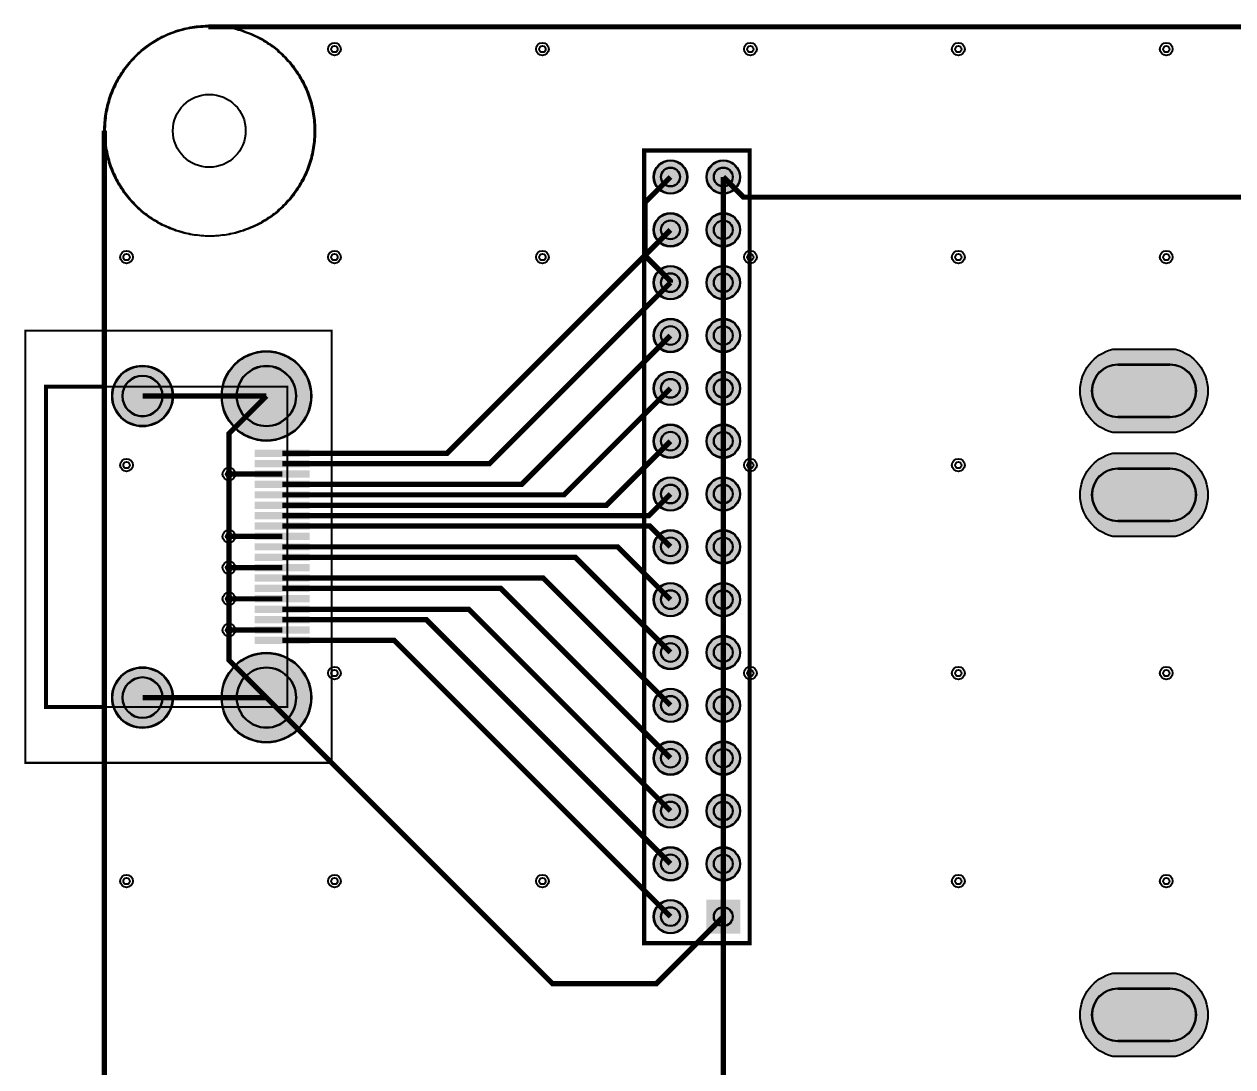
# Model space of a CAD drawing. Header units: millimetres. Extents: x -5 to 109, y 0 to 100.
# Drawn here: x -3.9 to 54.3, y 50 to 100.1 of the extents above; entities that cross this region are included whole.
import ezdxf

# ---------------------------------------------------------------- set-up
doc = ezdxf.new("R2010")
doc.units = ezdxf.units.MM
for name, color, linetype, true_color in [('BoardOutLine', 7, 'Continuous', 0xff00ff), ('BottomLayer', 7, 'Continuous', 0x0000ff), ('BottomSolderMaskLayer', 7, 'Continuous', 0xaa00ff), ('Document', 7, 'Continuous', 0xffffff), ('Hole', 7, 'Continuous', 0x222222), ('Multi-Layer', 7, 'Continuous', 0xc0c0c0), ('TopLayer', 7, 'Continuous', 0xff0000), ('TopPasteMaskLayer', 7, 'Continuous', 0x808080), ('TopSilkLayer', 7, 'Continuous', 0xffcc00), ('TopSolderMaskLayer', 7, 'Continuous', 0x800080)]:
    doc.layers.add(name, color=color, linetype=linetype, true_color=true_color)

msp = doc.modelspace()

# ---------------------------------------------------------------- hatches: boundary and pattern name
at = {"layer": 'BottomSolderMaskLayer'}
for points in [[(26.417, 92.78, 1), (28.043, 92.78, 1)], [(28.957, 92.78, 1), (30.583, 92.78, 1)], [(26.417, 90.24, 1), (28.043, 90.24, 1)], [(28.957, 90.24, 1), (30.583, 90.24, 1)], [(26.417, 87.7, 1), (28.043, 87.7, 1)], [(28.957, 87.7, 1), (30.583, 87.7, 1)], [(26.417, 85.16, 1), (28.043, 85.16, 1)], [(28.957, 85.16, 1), (30.583, 85.16, 1)], [(5.637, 82.25, 1), (9.963, 82.25, 1)], [(48.489, 80.474, -0.785398), (48.489, 84.525), (51.511, 84.525, -0.785398), (51.511, 80.474)], [(0.375, 82.25, 1), (3.305, 82.25, 1)], [(26.417, 82.62, 1), (28.043, 82.62, 1)], [(28.957, 82.62, 1), (30.583, 82.62, 1)], [(26.417, 80.08, 1), (28.043, 80.08, 1)], [(28.957, 80.08, 1), (30.583, 80.08, 1)], [(48.489, 75.474, -0.785398), (48.489, 79.525), (51.511, 79.525, -0.785398), (51.511, 75.474)], [(26.417, 77.54, 1), (28.043, 77.54, 1)], [(28.957, 77.54, 1), (30.583, 77.54, 1)], [(26.417, 75, 1), (28.043, 75, 1)], [(28.957, 75, 1), (30.583, 75, 1)], [(26.417, 72.46, 1), (28.043, 72.46, 1)], [(28.957, 72.46, 1), (30.583, 72.46, 1)], [(26.417, 69.92, 1), (28.043, 69.92, 1)], [(28.957, 69.92, 1), (30.583, 69.92, 1)], [(5.637, 67.75, 1), (9.963, 67.75, 1)], [(0.375, 67.75, 1), (3.305, 67.75, 1)], [(26.417, 67.38, 1), (28.043, 67.38, 1)], [(28.957, 67.38, 1), (30.583, 67.38, 1)], [(26.417, 64.84, 1), (28.043, 64.84, 1)], [(28.957, 64.84, 1), (30.583, 64.84, 1)], [(26.417, 62.3, 1), (28.043, 62.3, 1)], [(28.957, 62.3, 1), (30.583, 62.3, 1)], [(26.417, 59.76, 1), (28.043, 59.76, 1)], [(28.957, 59.76, 1), (30.583, 59.76, 1)], [(26.417, 57.22, 1), (28.043, 57.22, 1)], [(28.957, 56.407), (28.957, 58.033), (30.583, 58.033), (30.583, 56.407)], [(48.489, 50.474, -0.785398), (48.489, 54.525), (51.511, 54.525, -0.785398), (51.511, 50.474)]]:
    msp.add_hatch(color=256, dxfattribs=at).paths.add_polyline_path(points)
at = {"layer": 'Multi-Layer'}
for points in [[(26.443, 92.78, 1), (28.018, 92.78, 1)], [(28.983, 92.78, 1), (30.558, 92.78, 1)], [(26.443, 90.24, 1), (28.018, 90.24, 1)], [(28.983, 90.24, 1), (30.558, 90.24, 1)], [(26.443, 87.7, 1), (28.018, 87.7, 1)], [(28.983, 87.7, 1), (30.558, 87.7, 1)], [(26.443, 85.16, 1), (28.018, 85.16, 1)], [(28.983, 85.16, 1), (30.558, 85.16, 1)], [(5.663, 82.25, 1), (9.938, 82.25, 1)], [(0.4, 82.25, 1), (3.28, 82.25, 1)], [(26.443, 82.62, 1), (28.018, 82.62, 1)], [(28.983, 82.62, 1), (30.558, 82.62, 1)], [(26.443, 80.08, 1), (28.018, 80.08, 1)], [(28.983, 80.08, 1), (30.558, 80.08, 1)], [(26.443, 77.54, 1), (28.018, 77.54, 1)], [(28.983, 77.54, 1), (30.558, 77.54, 1)], [(26.443, 75, 1), (28.018, 75, 1)], [(28.983, 75, 1), (30.558, 75, 1)], [(26.443, 72.46, 1), (28.018, 72.46, 1)], [(28.983, 72.46, 1), (30.558, 72.46, 1)], [(26.443, 69.92, 1), (28.018, 69.92, 1)], [(28.983, 69.92, 1), (30.558, 69.92, 1)], [(5.663, 67.75, 1), (9.938, 67.75, 1)], [(0.4, 67.75, 1), (3.28, 67.75, 1)], [(26.443, 67.38, 1), (28.018, 67.38, 1)], [(28.983, 67.38, 1), (30.558, 67.38, 1)], [(26.443, 64.84, 1), (28.018, 64.84, 1)], [(28.983, 64.84, 1), (30.558, 64.84, 1)], [(26.443, 62.3, 1), (28.018, 62.3, 1)], [(28.983, 62.3, 1), (30.558, 62.3, 1)], [(26.443, 59.76, 1), (28.018, 59.76, 1)], [(28.983, 59.76, 1), (30.558, 59.76, 1)], [(26.443, 57.22, 1), (28.018, 57.22, 1)], [(28.983, 56.433), (28.983, 58.007), (30.557, 58.007), (30.557, 56.433)]]:
    msp.add_hatch(color=256, dxfattribs=at).paths.add_polyline_path(points)
at = {"layer": 'TopLayer'}
for points in [[(7.26, 79.65), (9.86, 79.65), (9.86, 79.35), (7.26, 79.35)], [(7.26, 79.15), (9.86, 79.15), (9.86, 78.85), (7.26, 78.85)], [(7.26, 78.65), (9.86, 78.65), (9.86, 78.35), (7.26, 78.35)], [(7.26, 78.15), (9.86, 78.15), (9.86, 77.85), (7.26, 77.85)], [(7.26, 77.65), (9.86, 77.65), (9.86, 77.35), (7.26, 77.35)], [(7.26, 77.15), (9.86, 77.15), (9.86, 76.85), (7.26, 76.85)], [(7.26, 76.65), (9.86, 76.65), (9.86, 76.35), (7.26, 76.35)], [(7.26, 76.15), (9.86, 76.15), (9.86, 75.85), (7.26, 75.85)], [(7.26, 75.65), (9.86, 75.65), (9.86, 75.35), (7.26, 75.35)], [(7.26, 75.15), (9.86, 75.15), (9.86, 74.85), (7.26, 74.85)], [(7.26, 74.65), (9.86, 74.65), (9.86, 74.35), (7.26, 74.35)], [(7.26, 74.15), (9.86, 74.15), (9.86, 73.85), (7.26, 73.85)], [(7.26, 73.65), (9.86, 73.65), (9.86, 73.35), (7.26, 73.35)], [(7.26, 73.15), (9.86, 73.15), (9.86, 72.85), (7.26, 72.85)], [(7.26, 72.65), (9.86, 72.65), (9.86, 72.35), (7.26, 72.35)], [(7.26, 72.15), (9.86, 72.15), (9.86, 71.85), (7.26, 71.85)], [(7.26, 71.65), (9.86, 71.65), (9.86, 71.35), (7.26, 71.35)], [(7.26, 71.15), (9.86, 71.15), (9.86, 70.85), (7.26, 70.85)], [(7.26, 70.65), (9.86, 70.65), (9.86, 70.35), (7.26, 70.35)]]:
    msp.add_hatch(color=256, dxfattribs=at).paths.add_polyline_path(points)
at = {"layer": 'TopPasteMaskLayer'}
for points in [[(7.26, 79.65), (9.86, 79.65), (9.86, 79.35), (7.26, 79.35)], [(7.26, 79.15), (9.86, 79.15), (9.86, 78.85), (7.26, 78.85)], [(7.26, 78.65), (9.86, 78.65), (9.86, 78.35), (7.26, 78.35)], [(7.26, 78.15), (9.86, 78.15), (9.86, 77.85), (7.26, 77.85)], [(7.26, 77.65), (9.86, 77.65), (9.86, 77.35), (7.26, 77.35)], [(7.26, 77.15), (9.86, 77.15), (9.86, 76.85), (7.26, 76.85)], [(7.26, 76.65), (9.86, 76.65), (9.86, 76.35), (7.26, 76.35)], [(7.26, 76.15), (9.86, 76.15), (9.86, 75.85), (7.26, 75.85)], [(7.26, 75.65), (9.86, 75.65), (9.86, 75.35), (7.26, 75.35)], [(7.26, 75.15), (9.86, 75.15), (9.86, 74.85), (7.26, 74.85)], [(7.26, 74.65), (9.86, 74.65), (9.86, 74.35), (7.26, 74.35)], [(7.26, 74.15), (9.86, 74.15), (9.86, 73.85), (7.26, 73.85)], [(7.26, 73.65), (9.86, 73.65), (9.86, 73.35), (7.26, 73.35)], [(7.26, 73.15), (9.86, 73.15), (9.86, 72.85), (7.26, 72.85)], [(7.26, 72.65), (9.86, 72.65), (9.86, 72.35), (7.26, 72.35)], [(7.26, 72.15), (9.86, 72.15), (9.86, 71.85), (7.26, 71.85)], [(7.26, 71.65), (9.86, 71.65), (9.86, 71.35), (7.26, 71.35)], [(7.26, 71.15), (9.86, 71.15), (9.86, 70.85), (7.26, 70.85)], [(7.26, 70.65), (9.86, 70.65), (9.86, 70.35), (7.26, 70.35)]]:
    msp.add_hatch(color=256, dxfattribs=at).paths.add_polyline_path(points)
at = {"layer": 'TopSolderMaskLayer'}
for points in [[(26.417, 92.78, 1), (28.043, 92.78, 1)], [(28.957, 92.78, 1), (30.583, 92.78, 1)], [(26.417, 90.24, 1), (28.043, 90.24, 1)], [(28.957, 90.24, 1), (30.583, 90.24, 1)], [(26.417, 87.7, 1), (28.043, 87.7, 1)], [(28.957, 87.7, 1), (30.583, 87.7, 1)], [(26.417, 85.16, 1), (28.043, 85.16, 1)], [(28.957, 85.16, 1), (30.583, 85.16, 1)], [(5.637, 82.25, 1), (9.963, 82.25, 1)], [(48.489, 80.474, -0.785398), (48.489, 84.525), (51.511, 84.525, -0.785398), (51.511, 80.474)], [(0.375, 82.25, 1), (3.305, 82.25, 1)], [(26.417, 82.62, 1), (28.043, 82.62, 1)], [(28.957, 82.62, 1), (30.583, 82.62, 1)], [(26.417, 80.08, 1), (28.043, 80.08, 1)], [(28.957, 80.08, 1), (30.583, 80.08, 1)], [(7.235, 79.675), (9.885, 79.675), (9.885, 79.324), (7.235, 79.324)], [(7.235, 79.175), (9.885, 79.175), (9.885, 78.825), (7.235, 78.825)], [(48.489, 75.474, -0.785398), (48.489, 79.525), (51.511, 79.525, -0.785398), (51.511, 75.474)], [(7.235, 78.675), (9.885, 78.675), (9.885, 78.324), (7.235, 78.324)], [(7.235, 78.175), (9.885, 78.175), (9.885, 77.825), (7.235, 77.825)], [(26.417, 77.54, 1), (28.043, 77.54, 1)], [(28.957, 77.54, 1), (30.583, 77.54, 1)], [(7.235, 77.675), (9.885, 77.675), (9.885, 77.324), (7.235, 77.324)], [(7.235, 77.175), (9.885, 77.175), (9.885, 76.825), (7.235, 76.825)], [(7.235, 76.676), (9.885, 76.676), (9.885, 76.325), (7.235, 76.325)], [(7.235, 76.175), (9.885, 76.175), (9.885, 75.825), (7.235, 75.825)], [(7.235, 75.676), (9.885, 75.676), (9.885, 75.325), (7.235, 75.325)], [(26.417, 75, 1), (28.043, 75, 1)], [(28.957, 75, 1), (30.583, 75, 1)], [(7.235, 75.175), (9.885, 75.175), (9.885, 74.825), (7.235, 74.825)], [(7.235, 74.675), (9.885, 74.675), (9.885, 74.324), (7.235, 74.324)], [(7.235, 74.175), (9.885, 74.175), (9.885, 73.825), (7.235, 73.825)], [(7.235, 73.675), (9.885, 73.675), (9.885, 73.324), (7.235, 73.324)], [(26.417, 72.46, 1), (28.043, 72.46, 1)], [(28.957, 72.46, 1), (30.583, 72.46, 1)], [(7.235, 73.175), (9.885, 73.175), (9.885, 72.825), (7.235, 72.825)], [(7.235, 72.676), (9.885, 72.676), (9.885, 72.325), (7.235, 72.325)], [(7.235, 72.175), (9.885, 72.175), (9.885, 71.825), (7.235, 71.825)], [(7.235, 71.676), (9.885, 71.676), (9.885, 71.325), (7.235, 71.325)], [(7.235, 71.175), (9.885, 71.175), (9.885, 70.825), (7.235, 70.825)], [(7.235, 70.676), (9.885, 70.676), (9.885, 70.325), (7.235, 70.325)], [(26.417, 69.92, 1), (28.043, 69.92, 1)], [(28.957, 69.92, 1), (30.583, 69.92, 1)], [(5.637, 67.75, 1), (9.963, 67.75, 1)], [(0.375, 67.75, 1), (3.305, 67.75, 1)], [(26.417, 67.38, 1), (28.043, 67.38, 1)], [(28.957, 67.38, 1), (30.583, 67.38, 1)], [(26.417, 64.84, 1), (28.043, 64.84, 1)], [(28.957, 64.84, 1), (30.583, 64.84, 1)], [(26.417, 62.3, 1), (28.043, 62.3, 1)], [(28.957, 62.3, 1), (30.583, 62.3, 1)], [(26.417, 59.76, 1), (28.043, 59.76, 1)], [(28.957, 59.76, 1), (30.583, 59.76, 1)], [(26.417, 57.22, 1), (28.043, 57.22, 1)], [(28.957, 56.407), (28.957, 58.033), (30.583, 58.033), (30.583, 56.407)], [(48.489, 50.474, -0.785398), (48.489, 54.525), (51.511, 54.525, -0.785398), (51.511, 50.474)]]:
    msp.add_hatch(color=256, dxfattribs=at).paths.add_polyline_path(points)

# ---------------------------------------------------------------- linework, layer by layer
at = {"layer": 'BoardOutLine', "const_width": 0.254}
for points in [[(5, 100), (95, 100)], [(0, 5), (0, 95)]]:
    msp.add_lwpolyline(points, dxfattribs=at)
at = {"layer": 'BoardOutLine'}
msp.add_arc((5, 95), 5, 90, 180, dxfattribs=at)
at = {"layer": 'BottomLayer'}
msp.add_lwpolyline([(0.05, 95), (0.051, 95.102), (0.053, 95.204), (0.058, 95.305), (0.065, 95.407), (0.074, 95.508), (0.085, 95.61), (0.098, 95.711), (0.114, 95.811), (0.131, 95.912), (0.15, 96.012), (0.171, 96.111), (0.194, 96.211), (0.219, 96.309), (0.247, 96.407), (0.276, 96.505), (0.307, 96.602), (0.34, 96.698), (0.375, 96.794), (0.412, 96.889), (0.451, 96.983), (0.491, 97.076), (0.534, 97.169), (0.578, 97.261), (0.625, 97.351), (0.673, 97.441), (0.723, 97.53), (0.774, 97.618), (0.828, 97.704), (0.883, 97.79), (0.94, 97.874), (0.998, 97.958), (1.059, 98.04), (1.12, 98.121), (1.184, 98.2), (1.249, 98.279), (1.316, 98.356), (1.384, 98.431), (1.454, 98.505), (1.525, 98.578), (1.598, 98.65), (1.672, 98.72), (1.747, 98.788), (1.824, 98.855), (1.902, 98.92), (1.982, 98.984), (2.062, 99.046), (2.144, 99.106), (2.227, 99.165), (2.312, 99.222), (2.397, 99.277), (2.484, 99.331), (2.571, 99.383), (2.66, 99.433), (2.75, 99.481), (2.84, 99.528), (2.932, 99.572), (3.024, 99.615), (3.118, 99.656), (3.212, 99.695), (3.307, 99.732), (3.402, 99.767), (3.498, 99.801), (3.595, 99.832), (3.693, 99.861), (3.791, 99.889), (3.89, 99.914), (3.989, 99.938), (4.088, 99.959), (4.188, 99.978), (4.289, 99.996), (4.389, 100.011), (4.49, 100.024), (4.591, 100.036), (4.693, 100.045), (4.794, 100.052), (4.896, 100.057), (4.998, 100.06), (5.1, 100.061), (5.202, 100.06), (5.303, 100.057), (5.405, 100.052), (5.507, 100.045), (5.608, 100.036), (5.709, 100.024), (5.81, 100.011), (5.911, 99.996), (6.011, 99.978), (6.111, 99.959), (6.211, 99.938), (6.31, 99.914), (6.409, 99.889), (6.507, 99.861), (6.604, 99.832), (6.701, 99.801), (6.797, 99.767), (6.893, 99.732), (6.988, 99.695), (7.082, 99.656), (7.175, 99.615), (7.268, 99.572), (7.359, 99.528), (7.45, 99.481), (7.539, 99.433), (7.628, 99.383), (7.716, 99.331), (7.802, 99.277), (7.888, 99.222), (7.972, 99.165), (8.055, 99.106), (8.137, 99.046), (8.218, 98.984), (8.297, 98.92), (8.376, 98.855), (8.452, 98.788), (8.528, 98.72), (8.602, 98.65), (8.675, 98.578), (8.746, 98.505), (8.816, 98.431), (8.884, 98.356), (8.95, 98.279), (9.016, 98.2), (9.079, 98.121), (9.141, 98.04), (9.201, 97.958), (9.26, 97.874), (9.317, 97.79), (9.372, 97.704), (9.425, 97.618), (9.477, 97.53), (9.527, 97.441), (9.575, 97.351), (9.621, 97.261), (9.666, 97.169), (9.708, 97.076), (9.749, 96.983), (9.788, 96.889), (9.825, 96.794), (9.86, 96.698), (9.893, 96.602), (9.924, 96.505), (9.953, 96.407), (9.98, 96.309), (10.005, 96.211), (10.028, 96.111), (10.05, 96.012), (10.069, 95.912), (10.086, 95.811), (10.101, 95.711), (10.114, 95.61), (10.125, 95.508), (10.134, 95.407), (10.141, 95.305), (10.146, 95.204), (10.149, 95.102), (10.15, 95), (10.149, 94.898), (10.146, 94.796), (10.141, 94.695), (10.134, 94.593), (10.125, 94.492), (10.114, 94.39), (10.101, 94.289), (10.086, 94.189), (10.069, 94.088), (10.05, 93.988), (10.028, 93.889), (10.005, 93.789), (9.98, 93.691), (9.953, 93.593), (9.924, 93.495), (9.893, 93.398), (9.86, 93.302), (9.825, 93.206), (9.788, 93.111), (9.749, 93.017), (9.708, 92.924), (9.666, 92.831), (9.621, 92.74), (9.575, 92.649), (9.527, 92.559), (9.477, 92.47), (9.425, 92.383), (9.372, 92.296), (9.317, 92.21), (9.26, 92.126), (9.201, 92.042), (9.141, 91.96), (9.079, 91.879), (9.016, 91.8), (8.95, 91.722), (8.884, 91.645), (8.816, 91.569), (8.746, 91.495), (8.675, 91.422), (8.602, 91.35), (8.528, 91.281), (8.452, 91.212), (8.376, 91.145), (8.297, 91.08), (8.218, 91.016), (8.137, 90.954), (8.055, 90.894), (7.972, 90.835), (7.888, 90.778), (7.802, 90.723), (7.716, 90.669), (7.628, 90.617), (7.539, 90.567), (7.45, 90.519), (7.359, 90.472), (7.268, 90.428), (7.175, 90.385), (7.082, 90.344), (6.988, 90.305), (6.893, 90.268), (6.797, 90.233), (6.701, 90.199), (6.604, 90.168), (6.507, 90.139), (6.409, 90.111), (6.31, 90.086), (6.211, 90.062), (6.111, 90.041), (6.011, 90.022), (5.911, 90.004), (5.81, 89.989), (5.709, 89.976), (5.608, 89.964), (5.507, 89.955), (5.405, 89.948), (5.303, 89.943), (5.202, 89.94), (5.1, 89.939), (4.998, 89.94), (4.896, 89.943), (4.794, 89.948), (4.693, 89.955), (4.591, 89.964), (4.49, 89.976), (4.389, 89.989), (4.289, 90.004), (4.188, 90.022), (4.088, 90.041), (3.989, 90.062), (3.89, 90.086), (3.791, 90.111), (3.693, 90.139), (3.595, 90.168), (3.498, 90.199), (3.402, 90.233), (3.307, 90.268), (3.212, 90.305), (3.118, 90.344), (3.024, 90.385), (2.932, 90.428), (2.84, 90.472), (2.75, 90.519), (2.66, 90.567), (2.571, 90.617), (2.484, 90.669), (2.397, 90.723), (2.312, 90.778), (2.227, 90.835), (2.144, 90.894), (2.062, 90.954), (1.982, 91.016), (1.902, 91.08), (1.824, 91.145), (1.747, 91.212), (1.672, 91.281), (1.598, 91.35), (1.525, 91.422), (1.454, 91.495), (1.384, 91.569), (1.316, 91.645), (1.249, 91.722), (1.184, 91.8), (1.12, 91.879), (1.059, 91.96), (0.998, 92.042), (0.94, 92.126), (0.883, 92.21), (0.828, 92.296), (0.774, 92.383), (0.723, 92.47), (0.673, 92.559), (0.625, 92.649), (0.578, 92.74), (0.534, 92.831), (0.491, 92.924), (0.451, 93.017), (0.412, 93.111), (0.375, 93.206), (0.34, 93.302), (0.307, 93.398), (0.276, 93.495), (0.247, 93.593), (0.219, 93.691), (0.194, 93.789), (0.171, 93.889), (0.15, 93.988), (0.131, 94.088), (0.114, 94.189), (0.098, 94.289), (0.085, 94.39), (0.074, 94.492), (0.065, 94.593), (0.058, 94.695), (0.053, 94.796), (0.051, 94.898), (0.05, 95)], close=True, dxfattribs=at)
at = {"layer": 'BottomLayer', "const_width": 0.254}
for points in [[(27.23, 87.7), (27.23, 87.77), (26, 89), (26, 91.55), (27.23, 92.78)], [(29.77, 92.78), (30.74, 91.81), (63.73, 91.81)], [(29.77, 4.22), (29.77, 92.78)], [(1.84, 82.25), (7.8, 82.25)], [(7.8, 82.25), (6, 80.45), (6, 78.5)], [(7.8, 67.75), (6, 69.55), (6, 78.5)], [(1.84, 67.75), (7.8, 67.75)], [(7.8, 67.75), (21.55, 54), (26.55, 54), (29.77, 57.22)]]:
    msp.add_lwpolyline(points, dxfattribs=at)
at = {"layer": 'BottomSolderMaskLayer'}
for points in [[(51.259, 83.759), (48.741, 83.759)], [(0.863, 82.25), (0.863, 82.25)], [(2.817, 82.25), (2.817, 82.25)], [(6.358, 82.247), (6.358, 82.253)], [(9.242, 82.247), (9.242, 82.253)], [(51.259, 81.241), (48.741, 81.241)], [(51.259, 78.759), (48.741, 78.759)], [(51.259, 76.241), (48.741, 76.241)], [(0.863, 67.75), (0.863, 67.75)], [(2.817, 67.75), (2.817, 67.75)], [(6.358, 67.747), (6.358, 67.753)], [(9.242, 67.747), (9.242, 67.753)], [(51.259, 53.759), (48.741, 53.759)], [(51.259, 51.241), (48.741, 51.241)]]:
    msp.add_lwpolyline(points, close=True, dxfattribs=at)
for centre, radius in [((27.23, 92.78), 0.813), ((29.77, 92.78), 0.813), ((27.23, 92.78), 0.459), ((29.77, 92.78), 0.459), ((27.23, 90.24), 0.813), ((27.23, 90.24), 0.459), ((29.77, 90.24), 0.813), ((29.77, 90.24), 0.459), ((27.23, 87.7), 0.813), ((29.77, 87.7), 0.813), ((27.23, 87.7), 0.459), ((29.77, 87.7), 0.459), ((27.23, 85.16), 0.813), ((27.23, 85.16), 0.459), ((29.77, 85.16), 0.813), ((29.77, 85.16), 0.459), ((7.8, 82.25), 2.163), ((1.84, 82.25), 1.465), ((27.23, 82.62), 0.813), ((29.77, 82.62), 0.813), ((27.23, 82.62), 0.459), ((29.77, 82.62), 0.459), ((27.23, 80.08), 0.813), ((29.77, 80.08), 0.813), ((27.23, 80.08), 0.459), ((29.77, 80.08), 0.459), ((27.23, 77.54), 0.813), ((27.23, 77.54), 0.459), ((29.77, 77.54), 0.813), ((29.77, 77.54), 0.459), ((27.23, 75), 0.813), ((29.77, 75), 0.813), ((27.23, 75), 0.459), ((29.77, 75), 0.459), ((27.23, 72.46), 0.813), ((29.77, 72.46), 0.813), ((27.23, 72.46), 0.459), ((29.77, 72.46), 0.459), ((27.23, 69.92), 0.813), ((27.23, 69.92), 0.459), ((29.77, 69.92), 0.813), ((29.77, 69.92), 0.459), ((7.8, 67.75), 2.163), ((1.84, 67.75), 1.465), ((27.23, 67.38), 0.813), ((29.77, 67.38), 0.813), ((27.23, 67.38), 0.459), ((29.77, 67.38), 0.459), ((27.23, 64.84), 0.813), ((27.23, 64.84), 0.459), ((29.77, 64.84), 0.813), ((29.77, 64.84), 0.459), ((27.23, 62.3), 0.813), ((29.77, 62.3), 0.813), ((27.23, 62.3), 0.459), ((29.77, 62.3), 0.459), ((27.23, 59.76), 0.813), ((29.77, 59.76), 0.813), ((27.23, 59.76), 0.459), ((29.77, 59.76), 0.459), ((27.23, 57.22), 0.813), ((27.23, 57.22), 0.459), ((29.77, 57.22), 0.459)]:
    msp.add_circle(centre, radius, dxfattribs=at)
for centre, radius, start, end in [((48.741, 82.5), 1.259, 90, 270), ((51.259, 82.5), 1.259, 270, 90), ((1.84, 82.25), 0.977, 360, 540), ((7.8, 82.253), 1.442, 360, 540), ((1.84, 82.25), 0.977, 540, 360), ((7.8, 82.247), 1.442, 540, 360), ((48.741, 77.5), 1.259, 90, 270), ((51.259, 77.5), 1.259, 270, 90), ((7.8, 67.753), 1.442, 360, 540), ((1.84, 67.75), 0.977, 360, 540), ((1.84, 67.75), 0.977, 540, 360), ((7.8, 67.747), 1.442, 540, 360), ((48.741, 52.5), 1.259, 90, 270), ((51.259, 52.5), 1.259, 270, 90)]:
    msp.add_arc(centre, radius, start, end, dxfattribs=at)
at = {"layer": 'Document', "const_width": 0.1}
for points in [[(10.938, 85.387), (10.938, 64.613), (-3.8, 64.613), (-3.8, 85.387), (10.938, 85.387)], [(8.8, 82.7), (8.8, 67.3), (-2.8, 67.3), (-2.8, 82.7), (8.8, 82.7)]]:
    msp.add_lwpolyline(points, close=True, dxfattribs=at)
at = {"layer": 'Hole'}
for centre, radius in [((11.072, 98.928), 0.153), ((21.072, 98.928), 0.153), ((31.072, 98.928), 0.153), ((41.072, 98.928), 0.153), ((51.072, 98.928), 0.153), ((1.072, 88.928), 0.153), ((11.072, 88.928), 0.153), ((21.072, 88.928), 0.153), ((31.072, 88.928), 0.153), ((41.072, 88.928), 0.153), ((51.072, 88.928), 0.153), ((1.072, 78.928), 0.153), ((31.072, 78.928), 0.153), ((41.072, 78.928), 0.153), ((6, 78.5), 0.152), ((6, 75.5), 0.152), ((6, 74), 0.152), ((6, 72.5), 0.152), ((6, 71), 0.152), ((11.072, 68.928), 0.153), ((31.072, 68.928), 0.153), ((41.072, 68.928), 0.153), ((51.072, 68.928), 0.153), ((1.072, 58.928), 0.153), ((11.072, 58.928), 0.153), ((21.072, 58.928), 0.153), ((41.072, 58.928), 0.153), ((51.072, 58.928), 0.153)]:
    msp.add_circle(centre, radius, dxfattribs=at)
at = {"layer": 'Multi-Layer'}
for points in [[(48.5, 80.5, -0.785398), (48.5, 84.5), (51.5, 84.5, -0.785398), (51.5, 80.5)], [(48.5, 75.5, -0.785398), (48.5, 79.5), (51.5, 79.5, -0.785398), (51.5, 75.5)], [(48.5, 50.5, -0.785398), (48.5, 54.5), (51.5, 54.5, -0.785398), (51.5, 50.5)]]:
    msp.add_lwpolyline(points, format="xyb", close=True, dxfattribs=at)
for points in [[(51.25, 83.75), (48.75, 83.75)], [(0.88, 82.25), (0.88, 82.25)], [(2.8, 82.25), (2.8, 82.25)], [(6.375, 82.247), (6.375, 82.252)], [(9.225, 82.247), (9.225, 82.252)], [(51.25, 81.25), (48.75, 81.25)], [(51.25, 78.75), (48.75, 78.75)], [(51.25, 76.25), (48.75, 76.25)], [(0.88, 67.75), (0.88, 67.75)], [(2.8, 67.75), (2.8, 67.75)], [(6.375, 67.748), (6.375, 67.753)], [(9.225, 67.748), (9.225, 67.753)], [(51.25, 53.75), (48.75, 53.75)], [(51.25, 51.25), (48.75, 51.25)]]:
    msp.add_lwpolyline(points, close=True, dxfattribs=at)
for centre, radius in [((11.072, 98.928), 0.305), ((21.072, 98.928), 0.305), ((31.072, 98.928), 0.305), ((41.072, 98.928), 0.305), ((51.072, 98.928), 0.305), ((5.05, 95), 1.75), ((27.23, 92.78), 0.787), ((27.23, 92.78), 0.445), ((29.77, 92.78), 0.787), ((29.77, 92.78), 0.445), ((27.23, 90.24), 0.787), ((27.23, 90.24), 0.445), ((29.77, 90.24), 0.787), ((29.77, 90.24), 0.445), ((1.072, 88.928), 0.305), ((11.072, 88.928), 0.305), ((21.072, 88.928), 0.305), ((31.072, 88.928), 0.305), ((41.072, 88.928), 0.305), ((51.072, 88.928), 0.305), ((27.23, 87.7), 0.787), ((29.77, 87.7), 0.787), ((27.23, 87.7), 0.445), ((29.77, 87.7), 0.445), ((27.23, 85.16), 0.787), ((27.23, 85.16), 0.445), ((29.77, 85.16), 0.787), ((29.77, 85.16), 0.445), ((7.8, 82.25), 2.138), ((1.84, 82.25), 1.44), ((27.23, 82.62), 0.787), ((29.77, 82.62), 0.787), ((27.23, 82.62), 0.445), ((29.77, 82.62), 0.445), ((27.23, 80.08), 0.787), ((29.77, 80.08), 0.787), ((27.23, 80.08), 0.445), ((29.77, 80.08), 0.445), ((1.072, 78.928), 0.305), ((31.072, 78.928), 0.305), ((41.072, 78.928), 0.305), ((6, 78.5), 0.305), ((27.23, 77.54), 0.787), ((27.23, 77.54), 0.445), ((29.77, 77.54), 0.787), ((29.77, 77.54), 0.445), ((6, 75.5), 0.305), ((27.23, 75), 0.787), ((29.77, 75), 0.787), ((27.23, 75), 0.445), ((29.77, 75), 0.445), ((6, 74), 0.305), ((27.23, 72.46), 0.787), ((29.77, 72.46), 0.787), ((6, 72.5), 0.305), ((27.23, 72.46), 0.445), ((29.77, 72.46), 0.445), ((6, 71), 0.305), ((27.23, 69.92), 0.787), ((27.23, 69.92), 0.445), ((29.77, 69.92), 0.787), ((29.77, 69.92), 0.445), ((7.8, 67.75), 2.138), ((1.84, 67.75), 1.44), ((11.072, 68.928), 0.305), ((31.072, 68.928), 0.305), ((41.072, 68.928), 0.305), ((51.072, 68.928), 0.305), ((27.23, 67.38), 0.787), ((29.77, 67.38), 0.787), ((27.23, 67.38), 0.445), ((29.77, 67.38), 0.445), ((27.23, 64.84), 0.787), ((27.23, 64.84), 0.445), ((29.77, 64.84), 0.787), ((29.77, 64.84), 0.445), ((27.23, 62.3), 0.787), ((29.77, 62.3), 0.787), ((27.23, 62.3), 0.445), ((29.77, 62.3), 0.445), ((27.23, 59.76), 0.787), ((29.77, 59.76), 0.787), ((27.23, 59.76), 0.445), ((29.77, 59.76), 0.445), ((1.072, 58.928), 0.305), ((11.072, 58.928), 0.305), ((21.072, 58.928), 0.305), ((41.072, 58.928), 0.305), ((51.072, 58.928), 0.305), ((27.23, 57.22), 0.787), ((27.23, 57.22), 0.445), ((29.77, 57.22), 0.445)]:
    msp.add_circle(centre, radius, dxfattribs=at)
for centre, radius, start, end in [((48.75, 82.5), 1.25, 90, 270), ((51.25, 82.5), 1.25, 270, 90), ((1.84, 82.25), 0.96, 360, 540), ((7.8, 82.252), 1.425, 360, 540), ((1.84, 82.25), 0.96, 540, 360), ((7.8, 82.247), 1.425, 540, 360), ((48.75, 77.5), 1.25, 90, 270), ((51.25, 77.5), 1.25, 270, 90), ((7.8, 67.753), 1.425, 360, 540), ((1.84, 67.75), 0.96, 360, 540), ((1.84, 67.75), 0.96, 540, 360), ((7.8, 67.748), 1.425, 540, 360), ((48.75, 52.5), 1.25, 90, 270), ((51.25, 52.5), 1.25, 270, 90)]:
    msp.add_arc(centre, radius, start, end, dxfattribs=at)
at = {"layer": 'TopLayer'}
msp.add_lwpolyline([(0, 95), (0.001, 95.102), (0.004, 95.204), (0.009, 95.305), (0.016, 95.407), (0.025, 95.508), (0.036, 95.61), (0.049, 95.711), (0.064, 95.811), (0.081, 95.912), (0.1, 96.012), (0.121, 96.111), (0.144, 96.211), (0.17, 96.309), (0.197, 96.407), (0.226, 96.505), (0.257, 96.602), (0.29, 96.698), (0.325, 96.794), (0.362, 96.889), (0.401, 96.983), (0.442, 97.076), (0.484, 97.169), (0.529, 97.261), (0.575, 97.351), (0.623, 97.441), (0.673, 97.53), (0.724, 97.618), (0.778, 97.704), (0.833, 97.79), (0.89, 97.874), (0.949, 97.958), (1.009, 98.04), (1.071, 98.121), (1.134, 98.2), (1.199, 98.279), (1.266, 98.356), (1.334, 98.431), (1.404, 98.505), (1.475, 98.578), (1.548, 98.65), (1.622, 98.719), (1.697, 98.788), (1.774, 98.855), (1.852, 98.92), (1.932, 98.984), (2.013, 99.046), (2.095, 99.106), (2.178, 99.165), (2.262, 99.222), (2.348, 99.277), (2.434, 99.331), (2.522, 99.383), (2.61, 99.433), (2.7, 99.481), (2.791, 99.528), (2.882, 99.572), (2.975, 99.615), (3.068, 99.656), (3.162, 99.695), (3.257, 99.732), (3.352, 99.767), (3.449, 99.801), (3.546, 99.832), (3.643, 99.861), (3.741, 99.889), (3.84, 99.914), (3.939, 99.938), (4.038, 99.959), (4.138, 99.978), (4.239, 99.996), (4.339, 100.011), (4.44, 100.024), (4.542, 100.036), (4.643, 100.045), (4.745, 100.052), (4.846, 100.057), (4.948, 100.06), (5.05, 100.061), (5.152, 100.06), (5.254, 100.057), (5.355, 100.052), (5.457, 100.045), (5.558, 100.036), (5.66, 100.024), (5.761, 100.011), (5.861, 99.996), (5.962, 99.978), (6.062, 99.959), (6.161, 99.938), (6.26, 99.914), (6.359, 99.889), (6.457, 99.861), (6.554, 99.832), (6.651, 99.801), (6.748, 99.767), (6.843, 99.732), (6.938, 99.695), (7.032, 99.656), (7.125, 99.615), (7.218, 99.572), (7.309, 99.528), (7.4, 99.481), (7.49, 99.433), (7.578, 99.383), (7.666, 99.331), (7.752, 99.277), (7.838, 99.222), (7.922, 99.165), (8.005, 99.106), (8.087, 99.046), (8.168, 98.984), (8.248, 98.92), (8.326, 98.855), (8.403, 98.788), (8.478, 98.719), (8.552, 98.65), (8.625, 98.578), (8.696, 98.505), (8.766, 98.431), (8.834, 98.356), (8.901, 98.279), (8.966, 98.2), (9.029, 98.121), (9.091, 98.04), (9.151, 97.958), (9.21, 97.874), (9.267, 97.79), (9.322, 97.704), (9.376, 97.618), (9.427, 97.53), (9.477, 97.441), (9.525, 97.351), (9.571, 97.261), (9.616, 97.169), (9.658, 97.076), (9.699, 96.983), (9.738, 96.889), (9.775, 96.794), (9.81, 96.698), (9.843, 96.602), (9.874, 96.505), (9.903, 96.407), (9.93, 96.309), (9.956, 96.211), (9.979, 96.111), (10, 96.012), (10.019, 95.912), (10.036, 95.811), (10.051, 95.711), (10.064, 95.61), (10.075, 95.508), (10.084, 95.407), (10.091, 95.305), (10.096, 95.204), (10.099, 95.102), (10.1, 95), (10.099, 94.898), (10.096, 94.796), (10.091, 94.695), (10.084, 94.593), (10.075, 94.492), (10.064, 94.39), (10.051, 94.289), (10.036, 94.189), (10.019, 94.088), (10, 93.988), (9.979, 93.889), (9.956, 93.789), (9.93, 93.691), (9.903, 93.593), (9.874, 93.495), (9.843, 93.398), (9.81, 93.302), (9.775, 93.206), (9.738, 93.111), (9.699, 93.017), (9.658, 92.924), (9.616, 92.831), (9.571, 92.739), (9.525, 92.649), (9.477, 92.559), (9.427, 92.47), (9.376, 92.382), (9.322, 92.296), (9.267, 92.21), (9.21, 92.126), (9.151, 92.042), (9.091, 91.96), (9.029, 91.879), (8.966, 91.8), (8.901, 91.721), (8.834, 91.644), (8.766, 91.569), (8.696, 91.495), (8.625, 91.422), (8.552, 91.35), (8.478, 91.281), (8.403, 91.212), (8.326, 91.145), (8.248, 91.08), (8.168, 91.016), (8.087, 90.954), (8.005, 90.894), (7.922, 90.835), (7.838, 90.778), (7.752, 90.723), (7.666, 90.669), (7.578, 90.617), (7.49, 90.567), (7.4, 90.519), (7.309, 90.472), (7.218, 90.428), (7.125, 90.385), (7.032, 90.344), (6.938, 90.305), (6.843, 90.268), (6.748, 90.233), (6.651, 90.199), (6.554, 90.168), (6.457, 90.139), (6.359, 90.111), (6.26, 90.086), (6.161, 90.062), (6.062, 90.041), (5.962, 90.022), (5.861, 90.004), (5.761, 89.989), (5.66, 89.976), (5.558, 89.964), (5.457, 89.955), (5.355, 89.948), (5.254, 89.943), (5.152, 89.94), (5.05, 89.939), (4.948, 89.94), (4.846, 89.943), (4.745, 89.948), (4.643, 89.955), (4.542, 89.964), (4.44, 89.976), (4.339, 89.989), (4.239, 90.004), (4.138, 90.022), (4.038, 90.041), (3.939, 90.062), (3.84, 90.086), (3.741, 90.111), (3.643, 90.139), (3.546, 90.168), (3.449, 90.199), (3.352, 90.233), (3.257, 90.268), (3.162, 90.305), (3.068, 90.344), (2.975, 90.385), (2.882, 90.428), (2.791, 90.472), (2.7, 90.519), (2.61, 90.567), (2.522, 90.617), (2.434, 90.669), (2.348, 90.723), (2.262, 90.778), (2.178, 90.835), (2.095, 90.894), (2.013, 90.954), (1.932, 91.016), (1.852, 91.08), (1.774, 91.145), (1.697, 91.212), (1.622, 91.281), (1.548, 91.35), (1.475, 91.422), (1.404, 91.495), (1.334, 91.569), (1.266, 91.644), (1.199, 91.721), (1.134, 91.8), (1.071, 91.879), (1.009, 91.96), (0.949, 92.042), (0.89, 92.126), (0.833, 92.21), (0.778, 92.296), (0.724, 92.382), (0.673, 92.47), (0.623, 92.559), (0.575, 92.649), (0.529, 92.739), (0.484, 92.831), (0.442, 92.924), (0.401, 93.017), (0.362, 93.111), (0.325, 93.206), (0.29, 93.302), (0.257, 93.398), (0.226, 93.495), (0.197, 93.593), (0.17, 93.691), (0.144, 93.789), (0.121, 93.889), (0.1, 93.988), (0.081, 94.088), (0.064, 94.189), (0.049, 94.289), (0.036, 94.39), (0.025, 94.492), (0.016, 94.593), (0.009, 94.695), (0.004, 94.796), (0.001, 94.898), (0, 95)], close=True, dxfattribs=at)
at = {"layer": 'TopLayer', "const_width": 0.254}
for points in [[(8.56, 79.5), (16.49, 79.5), (27.23, 90.24)], [(8.56, 79), (18.53, 79), (27.23, 87.7)], [(8.56, 78), (20.07, 78), (27.23, 85.16)], [(8.56, 77.5), (22.11, 77.5), (27.23, 82.62)], [(8.56, 77), (24.15, 77), (27.23, 80.08)], [(6, 78.5), (8.56, 78.5)], [(8.56, 76.5), (26.19, 76.5), (27.23, 77.54)], [(6, 75.5), (8.56, 75.5)], [(8.56, 76), (26.23, 76), (27.23, 75)], [(8.56, 75), (24.69, 75), (27.23, 72.46)], [(8.56, 74.5), (22.65, 74.5), (27.23, 69.92)], [(6, 74), (8.56, 74)], [(8.56, 73.5), (21.11, 73.5), (27.23, 67.38)], [(8.56, 73), (19.07, 73), (27.23, 64.84)], [(6, 72.5), (8.56, 72.5)], [(8.56, 72), (17.53, 72), (27.23, 62.3)], [(8.56, 71.5), (15.49, 71.5), (27.23, 59.76)], [(6, 71), (8.56, 71)], [(8.56, 70.5), (13.95, 70.5), (27.23, 57.22)]]:
    msp.add_lwpolyline(points, dxfattribs=at)
at = {"layer": 'TopSilkLayer', "const_width": 0.203}
msp.add_lwpolyline([(25.96, 55.95), (31.04, 55.95), (31.04, 94.05), (25.96, 94.05), (25.96, 55.95)], close=True, dxfattribs=at)
at = {"layer": 'TopSilkLayer', "const_width": 0.2}
msp.add_lwpolyline([(0, 82.7), (-2.8, 82.7), (-2.8, 67.3), (0, 67.3)], dxfattribs=at)
at = {"layer": 'TopSilkLayer'}
for start, end in [(0.00006, 179.99994), (180.00006, 359.99994)]:
    msp.add_arc((10.25, 70.5), 0.05, start, end, dxfattribs=at)
at = {"layer": 'TopSolderMaskLayer'}
for points in [[(51.259, 83.759), (48.741, 83.759)], [(0.863, 82.25), (0.863, 82.25)], [(2.817, 82.25), (2.817, 82.25)], [(6.358, 82.247), (6.358, 82.253)], [(9.242, 82.247), (9.242, 82.253)], [(51.259, 81.241), (48.741, 81.241)], [(51.259, 78.759), (48.741, 78.759)], [(51.259, 76.241), (48.741, 76.241)], [(0.863, 67.75), (0.863, 67.75)], [(2.817, 67.75), (2.817, 67.75)], [(6.358, 67.747), (6.358, 67.753)], [(9.242, 67.747), (9.242, 67.753)], [(51.259, 53.759), (48.741, 53.759)], [(51.259, 51.241), (48.741, 51.241)]]:
    msp.add_lwpolyline(points, close=True, dxfattribs=at)
for centre, radius in [((27.23, 92.78), 0.813), ((29.77, 92.78), 0.813), ((27.23, 92.78), 0.459), ((29.77, 92.78), 0.459), ((27.23, 90.24), 0.813), ((27.23, 90.24), 0.459), ((29.77, 90.24), 0.813), ((29.77, 90.24), 0.459), ((27.23, 87.7), 0.813), ((29.77, 87.7), 0.813), ((27.23, 87.7), 0.459), ((29.77, 87.7), 0.459), ((27.23, 85.16), 0.813), ((27.23, 85.16), 0.459), ((29.77, 85.16), 0.813), ((29.77, 85.16), 0.459), ((7.8, 82.25), 2.163), ((1.84, 82.25), 1.465), ((27.23, 82.62), 0.813), ((29.77, 82.62), 0.813), ((27.23, 82.62), 0.459), ((29.77, 82.62), 0.459), ((27.23, 80.08), 0.813), ((29.77, 80.08), 0.813), ((27.23, 80.08), 0.459), ((29.77, 80.08), 0.459), ((27.23, 77.54), 0.813), ((27.23, 77.54), 0.459), ((29.77, 77.54), 0.813), ((29.77, 77.54), 0.459), ((27.23, 75), 0.813), ((29.77, 75), 0.813), ((27.23, 75), 0.459), ((29.77, 75), 0.459), ((27.23, 72.46), 0.813), ((29.77, 72.46), 0.813), ((27.23, 72.46), 0.459), ((29.77, 72.46), 0.459), ((27.23, 69.92), 0.813), ((27.23, 69.92), 0.459), ((29.77, 69.92), 0.813), ((29.77, 69.92), 0.459), ((7.8, 67.75), 2.163), ((1.84, 67.75), 1.465), ((27.23, 67.38), 0.813), ((29.77, 67.38), 0.813), ((27.23, 67.38), 0.459), ((29.77, 67.38), 0.459), ((27.23, 64.84), 0.813), ((27.23, 64.84), 0.459), ((29.77, 64.84), 0.813), ((29.77, 64.84), 0.459), ((27.23, 62.3), 0.813), ((29.77, 62.3), 0.813), ((27.23, 62.3), 0.459), ((29.77, 62.3), 0.459), ((27.23, 59.76), 0.813), ((29.77, 59.76), 0.813), ((27.23, 59.76), 0.459), ((29.77, 59.76), 0.459), ((27.23, 57.22), 0.813), ((27.23, 57.22), 0.459), ((29.77, 57.22), 0.459)]:
    msp.add_circle(centre, radius, dxfattribs=at)
for centre, radius, start, end in [((48.741, 82.5), 1.259, 90, 270), ((51.259, 82.5), 1.259, 270, 90), ((1.84, 82.25), 0.977, 360, 540), ((7.8, 82.253), 1.442, 360, 540), ((1.84, 82.25), 0.977, 540, 360), ((7.8, 82.247), 1.442, 540, 360), ((48.741, 77.5), 1.259, 90, 270), ((51.259, 77.5), 1.259, 270, 90), ((7.8, 67.753), 1.442, 360, 540), ((1.84, 67.75), 0.977, 360, 540), ((1.84, 67.75), 0.977, 540, 360), ((7.8, 67.747), 1.442, 540, 360), ((48.741, 52.5), 1.259, 90, 270), ((51.259, 52.5), 1.259, 270, 90)]:
    msp.add_arc(centre, radius, start, end, dxfattribs=at)

doc.saveas('drawing.dxf')
